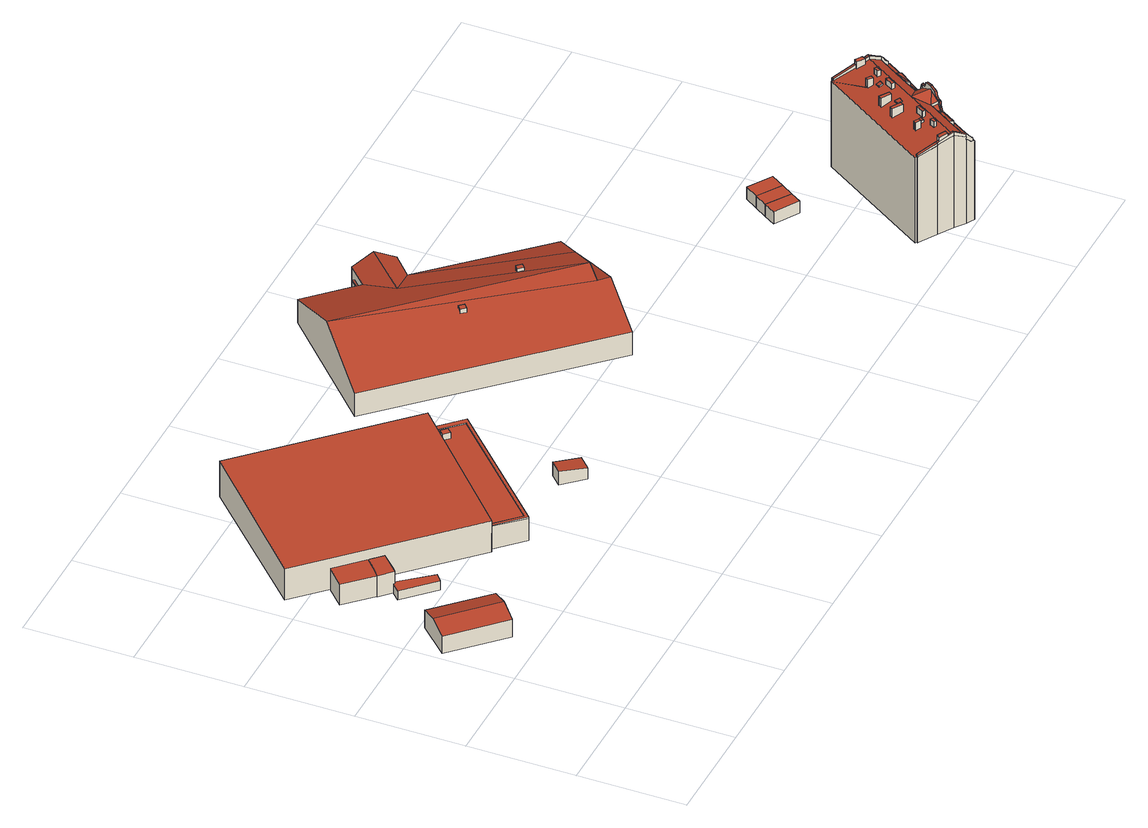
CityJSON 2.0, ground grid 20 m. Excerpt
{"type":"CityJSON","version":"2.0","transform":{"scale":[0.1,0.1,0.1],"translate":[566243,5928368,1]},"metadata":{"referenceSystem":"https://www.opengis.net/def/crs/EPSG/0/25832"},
"CityObjects":{
"building1":{"type":"Building","attributes":{"Grundfläche 2D":"96.562938","Grundhöhe NN":"1.857"},"geometry":[{"type":"Solid","lod":"3","boundaries":[[[[0,1,2,3]],[[4,1,0,5]],[[3,2,6,7]],[[5,0,3,7,8]],[[4,5,8,9]],[[6,2,1,4,9]],[[7,6,9,8]]]],"semantics":{"surfaces":[{"type":"RoofSurface"},{"type":"WallSurface"},{"type":"GroundSurface"}],"values":[[0,0,1,1,1,1,2]]}}]},
"building2":{"type":"Building","attributes":{"Grundfläche 2D":"30.603014","Grundhöhe NN":"1.577"},"geometry":[{"type":"Solid","lod":"3","boundaries":[[[[10,11,12,13,14,15]],[[16,17,18,19,20,21,22]],[[12,11,10,23,24]],[[19,13,12,24,25,20]],[[26,15,14,13,19,18,27]],[[10,15,26,23]],[[21,20,25,28]],[[22,21,28,29]],[[16,22,29,30]],[[18,17,16,30,31,27]],[[31,30,29,28,25,24,23,26,27]]]],"semantics":{"surfaces":[{"type":"RoofSurface"},{"type":"WallSurface"},{"type":"GroundSurface"}],"values":[[0,0,1,1,1,1,1,1,1,1,2]]}}]},
"building3":{"type":"Building","attributes":{"Grundfläche 2D":"1331.418778","Grundhöhe NN":"1.675"},"children":["building3-1"],"geometry":[{"type":"Solid","lod":"3","boundaries":[[[[32,33,34,35,36,37,38,39]],[[40,41,42,43]],[[44,45,46,47]],[[12,10,48,49]],[[50,36,35,51]],[[50,52,37,36]],[[52,53,38,37]],[[42,41,32,39]],[[32,41,40,33]],[[40,43,34,33]],[[50,51,54,55]],[[52,50,55,56]],[[53,52,56,57]],[[10,58,59,45,44,60,61,48]],[[51,35,34,43,42,39,38,53,57,62,46,45,59,54]],[[47,46,62,63]],[[44,47,63,60]],[[49,48,61,64]],[[12,49,64,65]],[[10,12,65,58]],[[57,56,55,54,59,58,65,64,61,60,63,62]]]],"semantics":{"surfaces":[{"type":"RoofSurface"},{"type":"WallSurface"},{"type":"GroundSurface"}],"values":[[0,0,0,0,1,1,1,1,1,1,1,1,1,1,1,1,1,1,1,1,2]]}}]},
"building3-1":{"type":"BuildingInstallation","parents":["building3"],"geometry":[{"type":"MultiSurface","lod":"3","boundaries":[[[66,67,68,69]],[[69,68,70,71]],[[66,69,71,72]],[[67,66,72,73]],[[68,67,73,70]]],"semantics":{"surfaces":[{"type":"RoofSurface"},{"type":"WallSurface"}],"values":[0,1,1,1,1]}}]},
"building4":{"type":"Building","attributes":{"Grundfläche 2D":"14.859805","Grundhöhe NN":"1.860"},"geometry":[{"type":"Solid","lod":"3","boundaries":[[[[74,75,76,77]],[[78,79,77,76]],[[79,80,74,77]],[[80,81,75,74]],[[81,78,76,75]],[[81,80,79,78]]]],"semantics":{"surfaces":[{"type":"RoofSurface"},{"type":"WallSurface"},{"type":"GroundSurface"}],"values":[[0,1,1,1,1,2]]}}]},
"building5":{"type":"Building","attributes":{"Grundfläche 2D":"1364.251861","Grundhöhe NN":"1.327"},"children":["building5-1","building5-2","building5-3"],"geometry":[{"type":"Solid","lod":"3","boundaries":[[[[82,83,84,85,86]],[[84,87,88,89,85]],[[90,91,92]],[[90,93,94,95]],[[90,95,96,91]],[[94,97,98,95]],[[95,98,99,86,96]],[[85,96,86]],[[85,100,96]],[[100,91,96]],[[91,100,85,89,88]],[[83,82,101,102]],[[87,84,83,102,103]],[[88,87,103,104]],[[91,88,104,105,92]],[[90,92,105,106]],[[93,90,106,107]],[[97,94,93,107,108]],[[98,97,108,109]],[[99,98,109,110]],[[101,82,86,99,110]],[[104,103,102,101,110,109,108,107,106,105]]]],"semantics":{"surfaces":[{"type":"RoofSurface"},{"type":"WallSurface"},{"type":"GroundSurface"}],"values":[[0,0,0,0,0,0,0,0,0,0,1,1,1,1,1,1,1,1,1,1,1,2]]}}]},
"building5-1":{"type":"BuildingInstallation","parents":["building5"],"geometry":[{"type":"MultiSurface","lod":"3","boundaries":[[[111,112,113,114]],[[114,113,115,116]],[[111,114,116,117]],[[112,111,117,118]],[[113,112,118,115]]],"semantics":{"surfaces":[{"type":"RoofSurface"},{"type":"WallSurface"}],"values":[0,1,1,1,1]}}]},
"building5-2":{"type":"BuildingInstallation","parents":["building5"],"geometry":[{"type":"MultiSurface","lod":"3","boundaries":[[[119,120,121,122]],[[122,121,123,124]],[[119,122,124,125]],[[120,119,125,126]],[[121,120,126,123]]],"semantics":{"surfaces":[{"type":"RoofSurface"},{"type":"WallSurface"}],"values":[0,1,1,1,1]}}]},
"building5-3":{"type":"BuildingInstallation","parents":["building5"],"geometry":[{"type":"MultiSurface","lod":"3","boundaries":[[[127,128,129,130]],[[131,132,130,129]],[[132,133,127,130]],[[133,134,128,127]],[[134,131,129,128]],[[134,133,132,131]]],"semantics":{"surfaces":[{"type":"RoofSurface"},{"type":"WallSurface"},{"type":"OuterCeilingSurface"}],"values":[0,1,1,1,1,2]}}]},
"building6":{"type":"Building","attributes":{"Grundfläche 2D":"12.737157","Grundhöhe NN":"2.158"},"geometry":[{"type":"Solid","lod":"3","boundaries":[[[[135,136,137,138,139]],[[140,137,136,135,141,142]],[[138,137,140,143]],[[139,138,143,144]],[[135,139,144,141]],[[140,142,141,144,143]]]],"semantics":{"surfaces":[{"type":"RoofSurface"},{"type":"WallSurface"},{"type":"GroundSurface"}],"values":[[0,1,1,1,1,2]]}}]},
"building7":{"type":"Building","attributes":{"Grundfläche 2D":"14.437506","Grundhöhe NN":"2.181"},"geometry":[{"type":"Solid","lod":"3","boundaries":[[[[135,145,146,137,136]],[[147,146,145,148]],[[137,146,147,140]],[[141,135,136,137,140,142]],[[145,135,141,148]],[[140,147,148,141,142]]]],"semantics":{"surfaces":[{"type":"RoofSurface"},{"type":"WallSurface"},{"type":"GroundSurface"}],"values":[[0,1,1,1,1,2]]}}]},
"building8":{"type":"Building","attributes":{"Grundfläche 2D":"15.492271","Grundhöhe NN":"2.230"},"geometry":[{"type":"Solid","lod":"3","boundaries":[[[[146,145,149,150]],[[145,146,147,148]],[[149,145,148,151]],[[150,149,151,152]],[[146,150,152,147]],[[148,147,152,151]]]],"semantics":{"surfaces":[{"type":"RoofSurface"},{"type":"WallSurface"},{"type":"GroundSurface"}],"values":[[0,1,1,1,1,2]]}}]},
"building9":{"type":"Building","attributes":{"Grundfläche 2D":"299.869546","Grundhöhe NN":"2.056"},"children":["building9-1","building9-2","building9-3","building9-4","building9-5","building9-6","building9-7","building9-8","building9-9","building9-10","building9-11","building9-12","building9-13","building9-14","building9-15","building9-16","building9-17","building9-18","building9-19","building9-20","building9-21","building9-22","building9-23","building9-24"],"geometry":[{"type":"Solid","lod":"3","boundaries":[[[[153,154,155,156,157,158,159,160,161,162]],[[163,160,164,165,166,167]],[[159,158,157,156,155,154,168,169,170,171,165,164,160]],[[153,172,173]],[[174,173,172,175,176]],[[154,153,173]],[[154,173,174]],[[177,178,179]],[[180,181,179,178,182,183]],[[178,177,184,185,186,187,182]],[[188,179,181,180,183,189,190]],[[177,179,184]],[[191,192,193,194,195]],[[196,197,198,193]],[[193,192,196]],[[199,200,199,201,192,191,195,202]],[[199,202,199,200]],[[203,204,182,187,205,206,207,208,209]],[[208,210,209]],[[182,211,212,213,214,215,216,217,218,183]],[[176,219,174]],[[197,196,220]],[[169,168,154,221,165,171,170]],[[217,222,223,218]],[[224,206,205]],[[225,206,224]],[[176,175,172,153,226,227]],[[228,229,230,176,227,226,231]],[[232,193,198]],[[233,232,198,197,234]],[[233,234,197,235,236]],[[237,233,236,235,238]],[[197,239,235]],[[176,230,219]],[[197,220,239]],[[240,204,203]],[[241,242,243]],[[244,245,246]],[[247,248,249,248]],[[212,211,182,204,240,241,243,250,243,244,251,252,253,254,249,248,247,255,247,248,249,256,213],[246,245,244]],[[214,167,166,165,221,217,216,215]],[[221,154,222,217]],[[223,222,154,174]],[[223,174,219,218]],[[218,219,230,183]],[[231,188,190,189,183,230,229,228]],[[239,187,186,185,184,237,238,235]],[[239,220,205,187]],[[220,196,224,205]],[[224,196,192,225]],[[225,192,201,206]],[[199,202,208,207]],[[199,207,206,201]],[[167,214,213,257,258]],[[259,162,161,160,163,167,258,260]],[[153,162,259,261,262,263,264,265,194,193,232,233,237,184,179,188,231,226]],[[202,195,194,265,266]],[[202,266,267,203,209]],[[209,210,202]],[[210,208,202]],[[268,242,241,240,203,267,269]],[[244,243,270,271]],[[243,242,268,270]],[[251,244,271,272]],[[253,252,273,274]],[[252,251,272,273]],[[275,249,254,253,274,276]],[[213,256,249,275,257]],[[271,270,268,269,267,266,265,264,263,262,261,259,260,258,257,275,276,274,273,272]]]],"semantics":{"surfaces":[{"type":"RoofSurface"},{"type":"WallSurface"},{"type":"GroundSurface"}],"values":[[0,0,0,0,0,0,0,0,0,0,0,0,0,0,0,0,0,0,0,0,0,0,0,0,0,0,0,0,0,0,0,0,0,0,0,0,0,0,0,0,1,1,1,1,1,1,1,1,1,1,1,1,1,1,1,1,1,1,1,1,1,1,1,1,1,1,1,1,2]]}}]},
"building9-1":{"type":"BuildingInstallation","parents":["building9"],"geometry":[{"type":"MultiSurface","lod":"3","boundaries":[[[277,278,279,280,281]],[[278,282,283,279]],[[284,285,286,287,288,289,290,291]],[[286,292,293,287]],[[294,295,296,297,298,293,292]],[[299,300,301,302]],[[303,304,305,300,299]],[[306,307,304]],[[307,305,304]],[[308,309,306]],[[309,307,306]],[[308,310,311,309]],[[312,313,314,310]],[[314,311,310]],[[315,316,317,318,319,320]],[[321,318,317]],[[321,281,280,322,318]],[[291,283,282]],[[290,283,291]],[[302,301,298,297]],[[312,323,173,313]],[[324,315,320,193]],[[324,198,325,234,326,236,327,238,185,278,277,281,321,317,316,315]],[[294,292,286,285,284,291,282,278,185,328,178,180,329,190,299,302,297,296,295]],[[299,190,228]],[[228,330,227,306,304,303,299]],[[227,331,308,306]],[[331,175,323,312,310,308]],[[332,226,309,311,314,313,173,172]],[[333,334,231,300,305,307,309,226]],[[231,188,300]],[[301,300,188,335,181,287,293,298]],[[177,289,288,287,181,179]],[[184,279,283,290,289,177]],[[233,318,322,280,279,184,237,336]],[[233,232,193,320,319,318]]],"semantics":{"surfaces":[{"type":"RoofSurface"},{"type":"WallSurface"}],"values":[0,0,0,0,0,0,0,0,0,0,0,0,0,0,0,0,0,0,0,0,1,1,1,1,1,1,1,1,1,1,1,1,1,1,1,1]}}]},
"building9-2":{"type":"BuildingInstallation","parents":["building9"],"geometry":[{"type":"MultiSurface","lod":"3","boundaries":[[[337,338,339]],[[337,339,340]],[[339,338,225,206]],[[340,339,206,205]],[[337,340,205,224]],[[338,337,224,225]]],"semantics":{"surfaces":[{"type":"RoofSurface"},{"type":"WallSurface"}],"values":[0,0,1,1,1,1]}}]},
"building9-3":{"type":"BuildingInstallation","parents":["building9"],"geometry":[{"type":"MultiSurface","lod":"3","boundaries":[[[341,342,343,344]],[[345,341,344,346]],[[345,346,347]],[[346,344,343,348,171,158]],[[158,349,347,346]],[[349,157,345,347]],[[157,170,350,342,341,345]],[[350,348,343,342]]],"semantics":{"surfaces":[{"type":"RoofSurface"},{"type":"WallSurface"}],"values":[0,0,0,1,1,1,1,1]}}]},
"building9-4":{"type":"BuildingInstallation","parents":["building9"],"geometry":[{"type":"MultiSurface","lod":"3","boundaries":[[[351,352,222,223]],[[351,223,218]],[[352,351,218,217]],[[352,217,222]]],"semantics":{"surfaces":[{"type":"RoofSurface"},{"type":"WallSurface"}],"values":[0,1,1,1]}}]},
"building9-5":{"type":"BuildingInstallation","parents":["building9"],"geometry":[{"type":"MultiSurface","lod":"3","boundaries":[[[353,354,355,356,357,358]],[[359,360,356,355]],[[360,361,358,357,356]],[[362,354,353,358,361,358]],[[362,359,355,354]]],"semantics":{"surfaces":[{"type":"RoofSurface"},{"type":"WallSurface"}],"values":[0,1,1,1,1]}}]},
"building9-6":{"type":"BuildingInstallation","parents":["building9"],"geometry":[{"type":"MultiSurface","lod":"3","boundaries":[[[363,364,365,366]],[[367,363,366,368]],[[369,367,368]],[[370,169,156,368,366,365]],[[156,371,369,368]],[[369,371,155,168,372,364,363,367]],[[372,370,365,364]]],"semantics":{"surfaces":[{"type":"RoofSurface"},{"type":"WallSurface"}],"values":[0,0,0,1,1,1,1]}}]},
"building9-7":{"type":"BuildingInstallation","parents":["building9"],"geometry":[{"type":"MultiSurface","lod":"3","boundaries":[[[373,374,375,376,377,378]],[[378,377,376,379,380]],[[380,381,373,378]],[[381,200,382,375,374,373]],[[382,379,376,375]]],"semantics":{"surfaces":[{"type":"RoofSurface"},{"type":"WallSurface"}],"values":[0,1,1,1,1]}}]},
"building9-8":{"type":"BuildingInstallation","parents":["building9"],"geometry":[{"type":"MultiSurface","lod":"3","boundaries":[[[383,384,385]],[[386,384,383]],[[387,388,386]],[[388,384,386]],[[386,389,390,387]],[[391,392,389]],[[392,390,389]],[[393,394,391]],[[394,392,391]],[[395,394,393]],[[383,204,207,386]],[[207,199,386]],[[389,386,199,191,396,393,391]],[[396,397,395,393]],[[397,195,398,399,390,392,394,395]],[[202,208,210,209,384,388,387,390,399]],[[209,203,385,384]]],"semantics":{"surfaces":[{"type":"RoofSurface"},{"type":"WallSurface"}],"values":[0,0,0,0,0,0,0,0,0,0,1,1,1,1,1,1,1]}}]},
"building9-9":{"type":"BuildingInstallation","parents":["building9"],"geometry":[{"type":"MultiSurface","lod":"3","boundaries":[[[400,401,402,403,404,405,406]],[[407,408,409,404]],[[409,405,404]],[[163,160,161,407,404,403,214,167]],[[213,214,403,402]],[[161,410,408,407]],[[405,409,408,410,159,164,166,215,212,401,400,406]]],"semantics":{"surfaces":[{"type":"RoofSurface"},{"type":"WallSurface"}],"values":[0,0,0,1,1,1,1]}}]},
"building9-10":{"type":"BuildingInstallation","parents":["building9"],"geometry":[{"type":"MultiSurface","lod":"3","boundaries":[[[411,412,413,414,415]],[[416,413,412,411,246,245]],[[414,413,416,417]],[[415,414,417,418]],[[411,415,418,246]]],"semantics":{"surfaces":[{"type":"RoofSurface"},{"type":"WallSurface"}],"values":[0,1,1,1,1]}}]},
"building9-11":{"type":"BuildingInstallation","parents":["building9"],"geometry":[{"type":"MultiSurface","lod":"3","boundaries":[[[419,420,421,422]],[[422,421,423,424]],[[419,422,424,425]],[[420,419,425,426]],[[421,420,426,423]]],"semantics":{"surfaces":[{"type":"RoofSurface"},{"type":"WallSurface"}],"values":[0,1,1,1,1]}}]},
"building9-12":{"type":"BuildingInstallation","parents":["building9"],"geometry":[{"type":"MultiSurface","lod":"3","boundaries":[[[427,428,429,430,431]],[[432,433,434,435,436,437,438]],[[385,432,438,439,427]],[[435,440,436]],[[383,385,431]],[[431,385,427]],[[250,441,437,436]],[[430,442,204,383,431]],[[203,240,241,242,434,433,432,385]],[[242,243,250,436,440,435,434]]],"semantics":{"surfaces":[{"type":"RoofSurface"},{"type":"WallSurface"}],"values":[0,0,0,0,0,0,1,1,1,1]}}]},
"building9-13":{"type":"BuildingInstallation","parents":["building9"],"geometry":[{"type":"MultiSurface","lod":"3","boundaries":[[[443,444,445,446,447,448,449,450,451]],[[444,443,427,439]],[[445,444,439,438]],[[452,453,454,455,449,448,447,446]],[[429,450,449,455,442,430]],[[451,450,429,428]],[[443,451,428,427]],[[438,437,441,452,446,445]]],"semantics":{"surfaces":[{"type":"RoofSurface"},{"type":"WallSurface"}],"values":[0,1,1,1,1,1,1,1]}}]},
"building9-14":{"type":"BuildingInstallation","parents":["building9"],"geometry":[{"type":"MultiSurface","lod":"3","boundaries":[[[456,457,458,459]],[[459,458,460,461]],[[456,459,461,462]],[[457,456,462,463]],[[458,457,463,460]]],"semantics":{"surfaces":[{"type":"RoofSurface"},{"type":"WallSurface"}],"values":[0,1,1,1,1]}}]},
"building9-15":{"type":"BuildingInstallation","parents":["building9"],"geometry":[{"type":"MultiSurface","lod":"3","boundaries":[[[464,465,466,467,468]],[[469,470,466,465]],[[470,471,467,466]],[[471,472,468,467]],[[472,473,469,465,464,468]]],"semantics":{"surfaces":[{"type":"RoofSurface"},{"type":"WallSurface"}],"values":[0,1,1,1,1]}}]},
"building9-16":{"type":"BuildingInstallation","parents":["building9"],"geometry":[{"type":"MultiSurface","lod":"3","boundaries":[[[474,475,476,477,478]],[[479,480,481,476,475,474]],[[481,482,477,476]],[[483,478,477,482]],[[474,478,483,479]]],"semantics":{"surfaces":[{"type":"RoofSurface"},{"type":"WallSurface"}],"values":[0,1,1,1,1]}}]},
"building9-17":{"type":"BuildingInstallation","parents":["building9"],"geometry":[{"type":"MultiSurface","lod":"3","boundaries":[[[484,485,486,487]],[[488,489,485,484]],[[489,490,486,485]],[[490,491,487,486]],[[491,488,484,487]]],"semantics":{"surfaces":[{"type":"RoofSurface"},{"type":"WallSurface"}],"values":[0,1,1,1,1]}}]},
"building9-18":{"type":"BuildingInstallation","parents":["building9"],"geometry":[{"type":"MultiSurface","lod":"3","boundaries":[[[492,493,494,495,496,497]],[[498,499,500,494,493]],[[501,502,503,498,402,401]],[[504,505,495]],[[505,496,495]],[[253,254,249,493,492,497]],[[498,493,249,256,213,402]],[[248,506,507,504,495,494,500,508]],[[401,212,509,501]],[[497,496,505,504,507,253]]],"semantics":{"surfaces":[{"type":"RoofSurface"},{"type":"WallSurface"}],"values":[0,0,0,0,0,1,1,1,1,1]}}]},
"building9-19":{"type":"BuildingInstallation","parents":["building9"],"geometry":[{"type":"MultiSurface","lod":"3","boundaries":[[[510,511,512,513,514,515]],[[500,499,510,515,516,508]],[[503,512,511,510,499,498]],[[501,509,517,513,512,503,502]],[[515,514,513,517,516]]],"semantics":{"surfaces":[{"type":"RoofSurface"},{"type":"WallSurface"}],"values":[0,1,1,1,1]}}]},
"building9-20":{"type":"BuildingInstallation","parents":["building9"],"geometry":[{"type":"MultiSurface","lod":"3","boundaries":[[[518,519,520,521]],[[521,520,522,523]],[[518,521,523,524]],[[519,518,524,525]],[[520,519,525,522]]],"semantics":{"surfaces":[{"type":"RoofSurface"},{"type":"WallSurface"}],"values":[0,1,1,1,1]}}]},
"building9-21":{"type":"BuildingInstallation","parents":["building9"],"geometry":[{"type":"MultiSurface","lod":"3","boundaries":[[[526,527,528,529]],[[529,528,530,531]],[[526,529,531,532]],[[527,526,532,533]],[[528,527,533,530]]],"semantics":{"surfaces":[{"type":"RoofSurface"},{"type":"WallSurface"}],"values":[0,1,1,1,1]}}]},
"building9-22":{"type":"BuildingInstallation","parents":["building9"],"geometry":[{"type":"MultiSurface","lod":"3","boundaries":[[[534,535,536,537]],[[537,536,538,539]],[[534,537,539,540]],[[535,534,540,541]],[[536,535,541,538]]],"semantics":{"surfaces":[{"type":"RoofSurface"},{"type":"WallSurface"}],"values":[0,1,1,1,1]}}]},
"building9-23":{"type":"BuildingInstallation","parents":["building9"],"geometry":[{"type":"MultiSurface","lod":"3","boundaries":[[[542,543,544,545,546]],[[547,543,542]],[[255,545,544,548]],[[546,545,255,549]],[[549,247,542,546]],[[547,542,247,550]],[[548,544,543,547,550,551]]],"semantics":{"surfaces":[{"type":"RoofSurface"},{"type":"WallSurface"}],"values":[0,0,1,1,1,1,1]}}]},
"building9-24":{"type":"BuildingInstallation","parents":["building9"],"geometry":[{"type":"MultiSurface","lod":"3","boundaries":[[[552,553,554,555,556]],[[557,558,559,554,553,552]],[[559,560,555,554]],[[560,561,556,555]],[[561,557,552,556]]],"semantics":{"surfaces":[{"type":"RoofSurface"},{"type":"WallSurface"}],"values":[0,1,1,1,1]}}]}
},
"vertices":[
[124,273,55],[35,362,55],[8,334,45],[97,246,45],[62,389,45],[151,300,45],[8,334,9],[97,246,9],[151,300,9],[62,389,9],
[143,527,51],[120,505,51],[110,496,50],[132,474,50],[136,478,51],[164,506,51],[183,420,25],[136,477,25],[136,478,25],[132,474,25],[130,476,25],[116,462,25],[169,408,25],[143,527,6],[110,496,6],[130,476,6],[164,506,6],[136,478,6],[116,462,6],[169,408,6],[183,420,6],[136,477,6],
[543,526,56],[350,336,56],[306,380,56],[302,376,56],[350,328,56],[554,529,56],[506,577,56],[499,570,56],[350,336,54],[543,526,54],[499,570,55],[306,380,55],[39,632,72],[297,371,72],[512,582,81],[254,844,81],[96,575,51],[63,543,50],[350,328,53],[302,376,55],[554,529,53],[506,577,55],[302,376,7],[350,328,7],[554,529,7],[506,577,7],[143,527,7],[297,371,7],[39,632,7],[96,575,7],[512,582,7],[254,844,7],[63,543,7],[110,496,7],
[496,533,67],[504,542,67],[494,551,67],[486,543,67],[494,551,54],[486,543,54],[496,533,54],[504,542,54],
[541,305,32],[562,326,32],[526,362,37],[506,342,37],[526,362,9],[506,342,9],[541,305,9],[562,326,9],
[548,729,51],[887,377,51],[961,448,91],[943,465,91],[647,824,103],[1034,519,51],[1017,537,51],[969,490,77],[879,780,51],[1017,537,77],[1067,585,49],[917,816,51],[889,845,73],[812,769,73],[969,490,103],[862,873,51],[825,837,51],[745,919,51],[969,490,104],[548,729,3],[887,377,3],[1034,519,3],[1017,537,3],[1067,585,3],[879,780,3],[917,816,3],[862,873,3],[825,837,3],[745,919,3],
[779,629,98],[788,636,98],[780,644,98],[772,637,98],[780,644,93],[772,637,89],[779,629,89],[788,636,93],
[919,586,98],[926,593,98],[918,601,98],[911,595,98],[918,601,88],[911,595,92],[919,586,92],[926,593,88],
[850,867,34],[831,848,34],[834,845,34],[853,864,34],[834,845,32],[853,864,32],[850,867,32],[831,848,32],
[1354,294,37],[1311,322,37],[1310,323,37],[1297,302,37],[1341,274,37],[1310,323,12],[1354,294,12],[1311,322,12],[1297,302,12],[1341,274,12],
[1369,317,37],[1325,346,37],[1325,346,12],[1369,317,12],
[1385,342,37],[1341,370,37],[1385,342,12],[1341,370,12],
[1495,83,173],[1463,49,177],[1458,42,177],[1455,36,177],[1450,27,177],[1446,21,177],[1439,9,177],[1437,6,177],[1440,5,176],[1443,3,174],[1430,10,184],[1432,14,185],[1431,16,186],[1431,15,186],[1428,11,186],[1457,43,179],[1452,38,180],[1445,30,182],[1439,25,184],[1494,84,173],[1494,83,173],[1478,74,177],[1492,86,175],[1488,90,177],[1512,111,203],[1509,112,203],[1512,110,203],[1507,109,201],[1511,110,203],[1477,132,203],[1484,100,191],[1524,129,191],[1521,131,191],[1519,132,191],[1509,139,191],[1499,91,191],[1495,94,191],[1497,93,191],[1570,219,178],[1546,180,178],[1529,137,173],[1581,217,173],[1573,222,178],[1530,157,178],[1519,140,178],[1526,138,174],[1563,224,186],[1555,204,182],[1538,186,186],[1565,227,186],[1545,240,203],[1543,236,203],[1522,161,191],[1538,186,191],[1563,224,191],[1565,227,191],[1556,233,196],[1556,232,196],[1412,29,203],[1411,28,203],[1409,25,203],[1428,11,191],[1431,15,191],[1431,16,191],[1455,55,191],[1471,80,191],[1471,80,186],[1522,161,186],[1455,55,186],[1463,49,188],[1478,74,188],[1530,157,188],[1546,180,188],[1496,86,177],[1493,87,177],[1497,93,186],[1495,94,186],[1484,100,186],[1499,91,186],[1529,137,174],[1527,135,178],[1525,136,178],[1519,132,186],[1523,133,183],[1524,129,186],[1521,131,186],[1509,139,186],[1522,255,197],[1485,279,189],[1484,279,189],[1482,276,189],[1479,278,188],[1480,211,195],[1480,212,195],[1436,94,200],[1383,46,196],[1380,43,196],[1482,275,189],[1345,67,188],[1348,65,189],[1347,63,189],[1348,63,189],[1448,105,201],[1385,40,197],[1409,25,11],[1428,11,11],[1443,3,11],[1437,6,11],[1495,83,11],[1496,86,11],[1499,91,11],[1524,129,11],[1581,217,11],[1565,227,11],[1545,240,11],[1484,279,11],[1485,279,11],[1482,276,11],[1479,278,11],[1345,67,11],[1348,65,11],[1347,63,11],[1380,43,11],[1348,63,11],
[1522,132,197],[1521,131,197],[1524,129,197],[1526,132,197],[1523,134,197],[1518,126,197],[1521,124,197],[1512,116,209],[1511,115,209],[1509,112,210],[1511,110,210],[1512,110,210],[1512,111,210],[1519,121,208],[1516,123,208],[1508,111,210],[1511,109,210],[1507,109,209],[1506,108,209],[1502,101,206],[1501,100,206],[1504,98,206],[1497,93,196],[1499,91,196],[1502,95,197],[1500,97,197],[1496,92,196],[1495,90,195],[1497,88,195],[1493,87,185],[1497,87,192],[1493,86,182],[1496,86,186],[1492,86,181],[1495,84,180],[1492,85,177],[1494,83,177],[1494,84,179],[1527,139,177],[1526,138,179],[1526,138,181],[1527,135,187],[1529,137,178],[1529,137,177],[1525,136,187],[1526,133,193],[1492,85,175],[1527,139,174],[1526,138,175],[1523,134,181],[1522,132,185],[1516,123,196],[1506,108,201],[1496,92,185],[1493,86,175],[1495,84,174],[1497,87,180],[1497,88,181],[1511,109,202],[1526,132,182],
[1530,157,189],[1546,180,189],[1538,186,193],[1522,161,193],
[1445,30,183],[1441,32,187],[1437,26,187],[1439,25,185],[1450,27,178],[1446,21,178],[1446,20,178],[1437,26,186],[1446,20,177],[1441,32,186],
[1471,80,192],[1455,55,192],
[1552,195,182],[1547,198,186],[1543,192,186],[1549,189,181],[1550,190,181],[1552,195,181],[1543,192,185],[1549,189,180],[1552,195,180],[1547,198,185],
[1457,43,180],[1451,47,187],[1447,41,187],[1452,38,181],[1458,42,178],[1455,36,178],[1459,42,178],[1447,41,186],[1459,42,177],[1451,47,186],
[1557,202,181],[1555,204,183],[1552,206,187],[1547,199,187],[1552,196,182],[1553,195,180],[1547,199,186],[1553,195,179],[1557,202,180],[1552,206,186],
[1543,236,210],[1556,233,203],[1545,240,210],[1563,224,197],[1565,227,197],[1556,232,202],[1565,222,195],[1567,226,195],[1570,219,187],[1572,222,187],[1574,217,182],[1573,222,187],[1576,220,182],[1574,217,176],[1576,220,176],[1572,222,178],[1567,226,184],
[1427,17,199],[1411,28,210],[1409,25,210],[1428,11,196],[1430,10,195],[1432,14,195],[1431,15,196],[1440,5,182],[1442,8,182],[1439,9,185],[1442,8,176],
[1480,212,212],[1480,211,212],[1488,206,212],[1491,211,212],[1483,217,212],[1488,206,197],[1491,211,197],[1483,217,195],
[1421,92,201],[1427,88,203],[1432,95,203],[1425,99,201],[1432,95,199],[1425,99,198],[1421,92,198],[1427,88,199],
[1534,246,207],[1533,245,207],[1533,244,207],[1532,243,206],[1542,237,209],[1522,255,203],[1485,279,192],[1484,279,192],[1483,276,192],[1482,275,192],[1519,251,203],[1521,254,203],[1526,251,204],[1482,276,192],[1519,251,197],[1532,243,200],
[1534,246,212],[1526,251,212],[1521,254,212],[1517,248,212],[1518,247,212],[1519,247,212],[1530,239,212],[1533,244,212],[1533,245,212],[1517,248,197],[1518,247,197],[1519,247,198],[1530,239,200],
[1418,66,212],[1423,63,212],[1428,71,212],[1423,74,212],[1428,71,201],[1423,74,200],[1418,66,200],[1423,63,201],
[1496,185,212],[1494,186,212],[1485,171,212],[1490,168,212],[1499,183,212],[1494,186,200],[1485,171,200],[1490,168,201],[1499,183,201],[1496,185,200],
[1404,92,212],[1406,91,212],[1413,87,212],[1416,92,212],[1408,97,212],[1404,92,195],[1406,91,196],[1413,87,197],[1416,92,197],[1408,97,195],
[1423,143,212],[1441,131,212],[1445,137,212],[1427,148,212],[1423,143,193],[1441,131,197],[1445,137,197],[1427,148,193],
[1348,63,192],[1380,43,201],[1383,46,202],[1351,66,193],[1348,65,192],[1347,63,192],[1385,40,203],[1385,41,203],[1387,43,203],[1401,34,207],[1400,33,207],[1399,32,207],[1350,67,192],[1349,65,192],[1351,66,189],[1350,67,189],[1387,43,197],[1401,34,200],
[1385,41,211],[1385,40,211],[1399,32,212],[1403,38,212],[1391,46,211],[1389,47,211],[1389,47,197],[1403,38,200],
[1512,203,212],[1517,212,212],[1513,215,212],[1507,207,212],[1513,215,200],[1507,207,200],[1512,203,201],[1517,212,201],
[1459,154,201],[1455,147,201],[1462,142,202],[1467,149,202],[1462,142,199],[1467,149,199],[1459,154,198],[1455,147,198],
[1463,166,212],[1446,177,212],[1442,171,212],[1460,161,212],[1442,171,193],[1460,161,197],[1463,166,197],[1446,177,193],
[1436,94,214],[1437,92,214],[1440,91,214],[1448,105,213],[1444,108,213],[1435,94,214],[1440,91,201],[1444,108,200],[1435,94,200],[1437,92,200],
[1496,197,202],[1494,198,201],[1489,201,200],[1485,194,200],[1492,190,202],[1496,197,199],[1494,198,199],[1489,201,198],[1485,194,198],[1492,190,199]
]}
